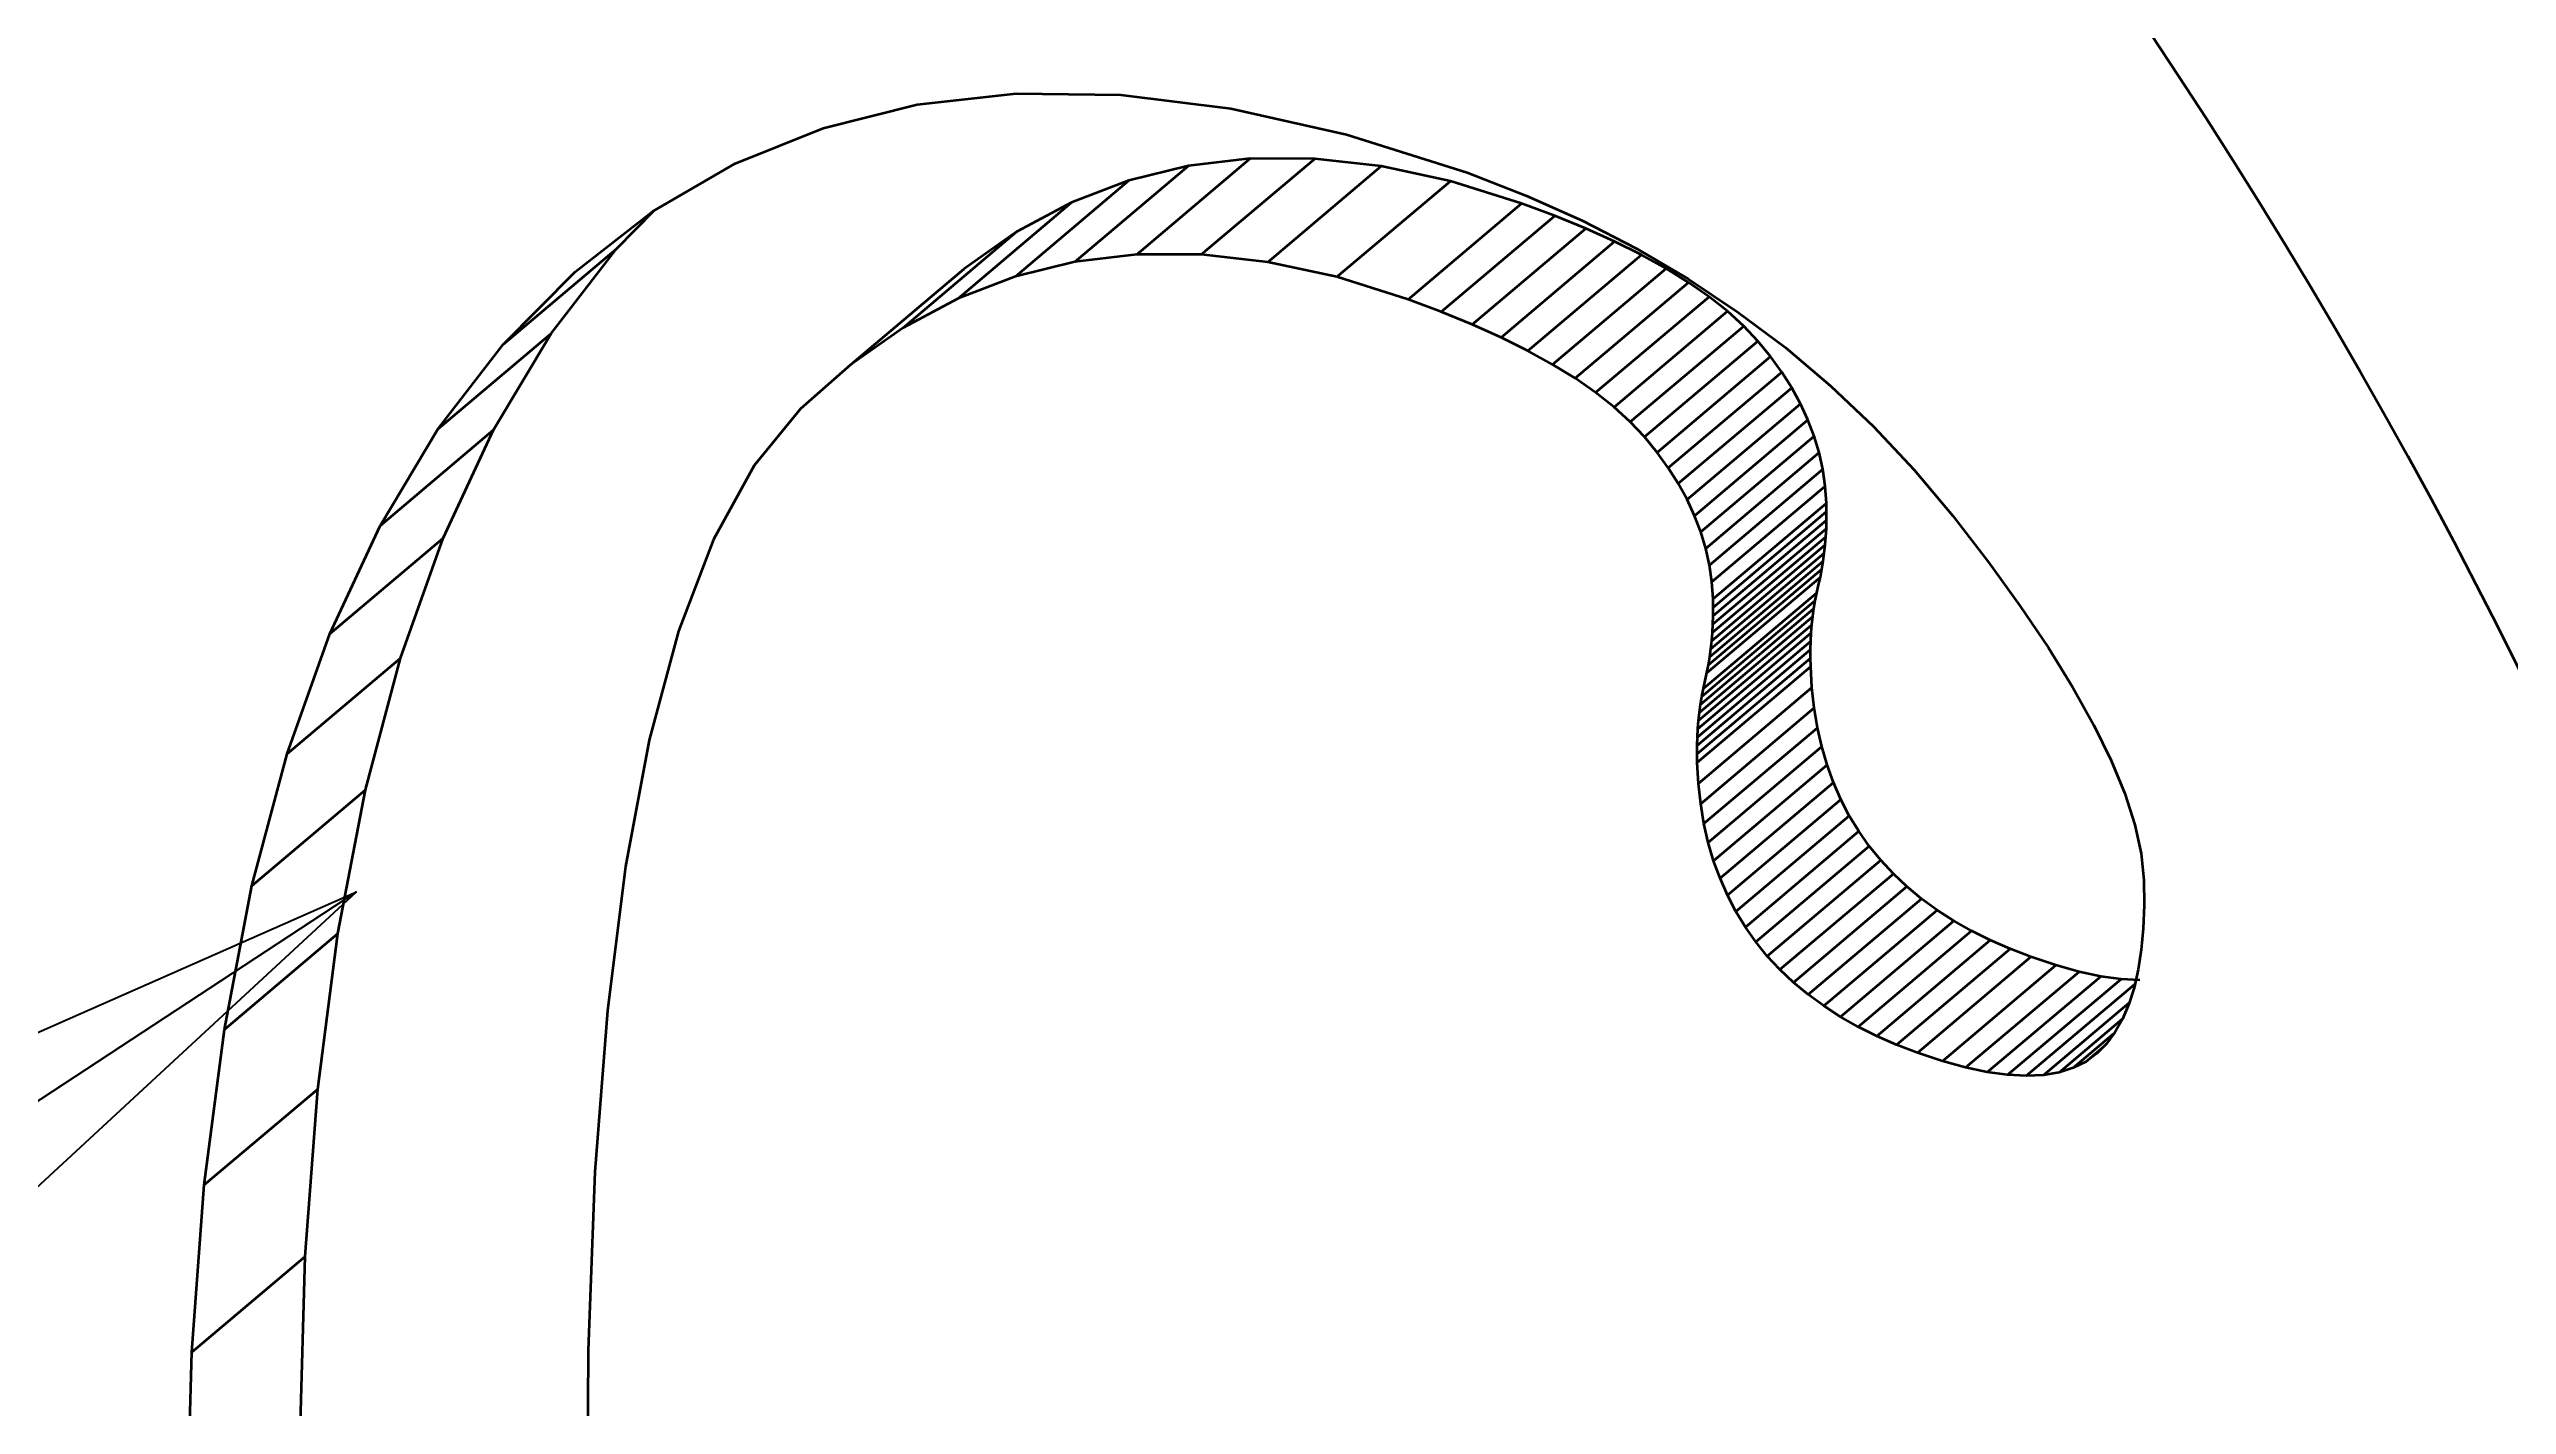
# Model space of a CAD drawing. Header units: millimetres. Extents: x 7914 to 16415, y -883 to 305.
# Drawn here: x 9135.847 to 9138.894, y -385.888 to -384.208 of the extents above; entities that cross this region are included whole.
import ezdxf

# ---------------------------------------------------------------- set-up
doc = ezdxf.new("R2010")
doc.units = ezdxf.units.MM
doc.layers.add('word_dim', color=253, linetype='Continuous')
doc.styles.get("Standard").update_dxf_attribs({"font": 'romans.shx', "bigfont": 'bigfont.shx'})
doc.dimstyles.new('RS1-4', dxfattribs={"dimscale": 4, "dimtxt": 3.5, "dimasz": 3, "dimexe": 1, "dimexo": 0, "dimgap": 1, "dimtad": 3, "dimdsep": 46, "dimtxsty": 'Standard', "dimblk1": 'OPEN', "dimblk2": 'OPEN', "dimsah": 1, "dimcen": 0, "dimclrd": 256, "dimclre": 256, "dimclrt": 3, "dimadec": 0, "dimazin": 0, "dimtfac": 1, "dimtmove": 0, "dimatfit": 3, "dimldrblk": 'OPEN', "dimfxl": 0, "dimtolj": 1, "dimtzin": 0, "dimarcsym": 0})

# ---------------------------------------------------------------- blocks, each defined once
blk = doc.blocks.new('A$C091E3375')
at = {"color": 7, "lineweight": 35, "ltscale": 0.002994}
blk.add_line((-20.9857, -116.8705), (-20.8695, -116.8415), dxfattribs=at)
at = {"color": 7, "lineweight": 35, "ltscale": 0.003089}
blk.add_line((-20.8695, -116.8415), (-20.7467, -116.8278), dxfattribs=at)
at = {"color": 7, "lineweight": 35, "ltscale": 0.003244}
blk.add_line((-20.7467, -116.8278), (-20.6169, -116.8294), dxfattribs=at)
at = {"color": 7, "lineweight": 35, "ltscale": 0.003435}
blk.add_line((-20.6169, -116.8294), (-20.4805, -116.8463), dxfattribs=at)
at = {"color": 7, "lineweight": 35, "ltscale": 0.003672}
blk.add_line((-20.4805, -116.8463), (-20.3372, -116.8784), dxfattribs=at)
at = {"color": 7, "lineweight": 35, "ltscale": 0.002949}
blk.add_line((-21.095, -116.9147), (-20.9857, -116.8705), dxfattribs=at)
at = {"color": 7, "lineweight": 35, "ltscale": 0.00393}
blk.add_line((-20.3372, -116.8784), (-20.1873, -116.9258), dxfattribs=at)
at = {"color": 7, "lineweight": 35, "ltscale": 0.004602}
for p, q in [((-20.5969, -117.0272), (-20.4563, -116.9084)), ((-20.5172, -117.0274), (-20.3765, -116.9086)), ((-20.7476, -117.0544), (-20.607, -116.9356)), ((-20.4345, -117.0367), (-20.2939, -116.918)), ((-20.349, -117.0552), (-20.2083, -116.9364)), ((-20.8186, -117.0817), (-20.6779, -116.9629)), ((-20.2606, -117.0829), (-20.1199, -116.9642)), ((-20.8867, -117.1182), (-20.746, -116.9994)), ((-20.2196, -117.0983), (-20.0789, -116.9795)), ((-21.3825, -117.1389), (-21.2419, -117.0201)), ((-20.1453, -117.1301), (-20.0047, -117.0113)), ((-20.1121, -117.1467), (-19.9715, -117.0279)), ((-20.9519, -117.1639), (-20.8112, -117.0451)), ((-20.0815, -117.1635), (-19.9409, -117.0447)), ((-20.0535, -117.1808), (-19.9129, -117.062)), ((-20.0282, -117.1984), (-19.8875, -117.0796)), ((-20.0053, -117.2164), (-19.8647, -117.0976)), ((-19.9852, -117.2348), (-19.8446, -117.116)), ((-21.4636, -117.2439), (-21.323, -117.1251)), ((-19.9676, -117.2535), (-19.827, -117.1348)), ((-19.952, -117.2726), (-19.8114, -117.1539)), ((-19.9381, -117.2919), (-19.7974, -117.1731)), ((-19.9149, -117.3311), (-19.7742, -117.2123)), ((-21.5352, -117.3635), (-21.3946, -117.2447)), ((-19.9056, -117.3511), (-19.765, -117.2323)), ((-19.8979, -117.3713), (-19.7573, -117.2525)), ((-19.8917, -117.3917), (-19.7511, -117.2729)), ((-19.8872, -117.4123), (-19.7465, -117.2936)), ((-19.8841, -117.4332), (-19.7435, -117.3144)), ((-19.8826, -117.4543), (-19.742, -117.3356)), ((-19.8828, -117.4857), (-19.7421, -117.3669)), ((-19.8825, -117.4753), (-19.7419, -117.3566)), ((-19.8824, -117.4649), (-19.7418, -117.3461)), ((-21.5975, -117.4977), (-21.4569, -117.3789)), ((-19.8853, -117.5162), (-19.7447, -117.3974)), ((-19.8842, -117.5062), (-19.7436, -117.3874)), ((-19.8834, -117.496), (-19.7428, -117.3772)), ((-19.8902, -117.5459), (-19.7496, -117.4272)), ((-19.8884, -117.5361), (-19.7478, -117.4173)), ((-19.8966, -117.5751), (-19.7559, -117.4563)), ((-19.8946, -117.5654), (-19.754, -117.4466)), ((-19.9006, -117.6051), (-19.76, -117.4863)), ((-19.8995, -117.595), (-19.7589, -117.4762)), ((-19.8981, -117.585), (-19.7575, -117.4662)), ((-19.9023, -117.6359), (-19.7617, -117.5171)), ((-19.9021, -117.6255), (-19.7614, -117.5068)), ((-19.9014, -117.6153), (-19.7608, -117.4965)), ((-21.6505, -117.6465), (-21.5098, -117.5277)), ((-19.9024, -117.6464), (-19.7618, -117.5276)), ((-19.9007, -117.683), (-19.7601, -117.5643)), ((-19.8979, -117.7082), (-19.7573, -117.5895)), ((-19.8939, -117.7327), (-19.7533, -117.6139)), ((-19.8885, -117.7562), (-19.7479, -117.6374)), ((-19.8819, -117.7789), (-19.7413, -117.6601)), ((-21.694, -117.8099), (-21.5534, -117.6911)), ((-19.874, -117.8006), (-19.7334, -117.6819)), ((-19.8648, -117.8216), (-19.7242, -117.7029)), ((-19.8544, -117.8418), (-19.7138, -117.723)), ((-19.8426, -117.8611), (-19.702, -117.7423)), ((-19.8297, -117.8795), (-19.689, -117.7607)), ((-19.8154, -117.897), (-19.6748, -117.7782)), ((-19.7998, -117.9138), (-19.6591, -117.795)), ((-19.7829, -117.9297), (-19.6423, -117.8109)), ((-19.7648, -117.9447), (-19.6242, -117.8259)), ((-19.7454, -117.9588), (-19.6048, -117.8401)), ((-19.7247, -117.9722), (-19.5841, -117.8534)), ((-21.7282, -117.988), (-21.5876, -117.8692)), ((-19.7027, -117.9846), (-19.5621, -117.8658)), ((-19.6795, -117.9963), (-19.5389, -117.8775)), ((-19.655, -118.007), (-19.5144, -117.8882)), ((-19.6292, -118.017), (-19.4886, -117.8982)), ((-19.5983, -118.0272), (-19.4577, -117.9084)), ((-19.5695, -118.0352), (-19.4289, -117.9164)), ((-19.5426, -118.0409), (-19.4019, -117.9222)), ((-21.7531, -118.1808), (-21.6125, -118.062)), ((-21.7686, -118.388), (-21.628, -118.2693))]:
    blk.add_line(p, q, dxfattribs=at)
at = {"color": 7, "lineweight": 35, "ltscale": 0.001933}
for p, q in [((-20.4563, -116.9084), (-20.533, -116.9174)), ((-20.6779, -116.9629), (-20.746, -116.9994)), ((-20.8186, -117.0817), (-20.8867, -117.1182))]:
    blk.add_line(p, q, dxfattribs=at)
at = {"color": 7, "lineweight": 35, "ltscale": 0.001993}
for p, q in [((-20.3765, -116.9086), (-20.4563, -116.9084)), ((-20.5172, -117.0274), (-20.5969, -117.0272))]:
    blk.add_line(p, q, dxfattribs=at)
at = {"color": 7, "lineweight": 35, "ltscale": 0.002079}
for p, q in [((-20.2939, -116.918), (-20.3765, -116.9086)), ((-20.4345, -117.0367), (-20.5172, -117.0274))]:
    blk.add_line(p, q, dxfattribs=at)
at = {"color": 7, "lineweight": 35, "ltscale": 0.002963}
blk.add_line((-21.1976, -116.9741), (-21.095, -116.9147), dxfattribs=at)
at = {"color": 7, "lineweight": 35, "ltscale": 0.0019}
for p, q in [((-20.607, -116.9356), (-20.6779, -116.9629)), ((-20.7476, -117.0544), (-20.8186, -117.0817))]:
    blk.add_line(p, q, dxfattribs=at)
at = {"color": 7, "lineweight": 35, "ltscale": 0.004604}
for p, q in [((-20.6738, -117.0362), (-20.533, -116.9174)), ((-20.1812, -117.114), (-20.0405, -116.9952)), ((-19.8868, -117.5262), (-19.746, -117.4075)), ((-19.5175, -118.0444), (-19.3768, -117.9256))]:
    blk.add_line(p, q, dxfattribs=at)
at = {"color": 7, "lineweight": 35, "ltscale": 0.001904}
blk.add_line((-20.533, -116.9174), (-20.607, -116.9356), dxfattribs=at)
at = {"color": 7, "lineweight": 35, "ltscale": 0.002189}
for p, q in [((-20.2083, -116.9364), (-20.2939, -116.918)), ((-20.349, -117.0552), (-20.4345, -117.0367))]:
    blk.add_line(p, q, dxfattribs=at)
at = {"color": 7, "lineweight": 35, "ltscale": 0.002316}
for p, q in [((-20.1199, -116.9642), (-20.2083, -116.9364)), ((-20.2606, -117.0829), (-20.349, -117.0552))]:
    blk.add_line(p, q, dxfattribs=at)
at = {"color": 7, "lineweight": 35, "ltscale": 0.001951}
blk.add_line((-20.1873, -116.9258), (-20.1146, -116.954), dxfattribs=at)
at = {"color": 7, "lineweight": 35, "ltscale": 0.001095}
for p, q in [((-20.0789, -116.9795), (-20.1199, -116.9642)), ((-20.2196, -117.0983), (-20.2606, -117.0829))]:
    blk.add_line(p, q, dxfattribs=at)
at = {"color": 7, "lineweight": 35, "ltscale": 0.001914}
blk.add_line((-20.1146, -116.954), (-20.0448, -116.9853), dxfattribs=at)
at = {"color": 7, "lineweight": 35, "ltscale": 0.003041}
blk.add_line((-21.2935, -117.0489), (-21.1976, -116.9741), dxfattribs=at)
at = {"color": 7, "lineweight": 35, "ltscale": 0.001676}
blk.add_line((-21.2419, -117.0201), (-21.1948, -116.9725), dxfattribs=at)
at = {"color": 7, "lineweight": 35, "ltscale": 0.00199}
for p, q in [((-20.746, -116.9994), (-20.8112, -117.0451)), ((-20.8867, -117.1182), (-20.9519, -117.1639))]:
    blk.add_line(p, q, dxfattribs=at)
at = {"color": 7, "lineweight": 35, "ltscale": 0.001039}
blk.add_line((-20.0405, -116.9952), (-20.0789, -116.9795), dxfattribs=at)
at = {"color": 7, "lineweight": 35, "ltscale": 0.001888}
blk.add_line((-20.0448, -116.9853), (-19.9776, -117.0199), dxfattribs=at)
at = {"color": 7, "lineweight": 35, "ltscale": 0.000980716}
blk.add_line((-20.0047, -117.0113), (-20.0405, -116.9952), dxfattribs=at)
at = {"color": 7, "lineweight": 35, "ltscale": 0.003316}
for p, q in [((-21.323, -117.1251), (-21.2419, -117.0201)), ((-21.4636, -117.2439), (-21.3825, -117.1389))]:
    blk.add_line(p, q, dxfattribs=at)
at = {"color": 7, "lineweight": 35, "ltscale": 0.001936}
blk.add_line((-20.5969, -117.0272), (-20.6738, -117.0362), dxfattribs=at)
at = {"color": 7, "lineweight": 35, "ltscale": 0.000927374}
for p, q in [((-19.9715, -117.0279), (-20.0047, -117.0113)), ((-20.1121, -117.1467), (-20.1453, -117.1301))]:
    blk.add_line(p, q, dxfattribs=at)
at = {"color": 7, "lineweight": 35, "ltscale": 0.001864}
blk.add_line((-19.9776, -117.0199), (-19.9133, -117.0576), dxfattribs=at)
at = {"color": 7, "lineweight": 35, "ltscale": 0.00087413}
for p, q in [((-19.9409, -117.0447), (-19.9715, -117.0279)), ((-20.0815, -117.1635), (-20.1121, -117.1467))]:
    blk.add_line(p, q, dxfattribs=at)
at = {"color": 7, "lineweight": 35, "ltscale": 0.003165}
blk.add_line((-21.3825, -117.1389), (-21.2935, -117.0489), dxfattribs=at)
at = {"color": 7, "lineweight": 35, "ltscale": 0.001901}
blk.add_line((-20.6738, -117.0362), (-20.7476, -117.0544), dxfattribs=at)
at = {"color": 7, "lineweight": 35, "ltscale": 0.000821503}
for p, q in [((-19.9129, -117.062), (-19.9409, -117.0447)), ((-20.0535, -117.1808), (-20.0815, -117.1635))]:
    blk.add_line(p, q, dxfattribs=at)
at = {"color": 7, "lineweight": 35, "ltscale": 0.001848}
blk.add_line((-19.9133, -117.0576), (-19.8518, -117.0986), dxfattribs=at)
at = {"color": 7, "lineweight": 35, "ltscale": 0.00077291}
for p, q in [((-19.8875, -117.0796), (-19.9129, -117.062)), ((-20.0282, -117.1984), (-20.0535, -117.1808))]:
    blk.add_line(p, q, dxfattribs=at)
at = {"color": 7, "lineweight": 35, "ltscale": 0.000725895}
for p, q in [((-19.8647, -117.0976), (-19.8875, -117.0796)), ((-20.0053, -117.2164), (-20.0282, -117.1984))]:
    blk.add_line(p, q, dxfattribs=at)
at = {"color": 7, "lineweight": 35, "ltscale": 0.001036}
blk.add_line((-20.1812, -117.114), (-20.2196, -117.0983), dxfattribs=at)
at = {"color": 7, "lineweight": 35, "ltscale": 0.0009835}
blk.add_line((-20.1453, -117.1301), (-20.1812, -117.114), dxfattribs=at)
at = {"color": 7, "lineweight": 35, "ltscale": 0.000682571}
for p, q in [((-19.8446, -117.116), (-19.8647, -117.0976)), ((-19.9852, -117.2348), (-20.0053, -117.2164))]:
    blk.add_line(p, q, dxfattribs=at)
at = {"color": 7, "lineweight": 35, "ltscale": 0.00184}
blk.add_line((-19.8518, -117.0986), (-19.7929, -117.1427), dxfattribs=at)
at = {"color": 7, "lineweight": 35, "ltscale": 0.000642308}
for p, q in [((-19.827, -117.1348), (-19.8446, -117.116)), ((-19.9676, -117.2535), (-19.9852, -117.2348))]:
    blk.add_line(p, q, dxfattribs=at)
at = {"color": 7, "lineweight": 35, "ltscale": 0.003485}
for p, q in [((-21.3946, -117.2447), (-21.323, -117.1251)), ((-21.5352, -117.3635), (-21.4636, -117.2439))]:
    blk.add_line(p, q, dxfattribs=at)
at = {"color": 7, "lineweight": 35, "ltscale": 0.000617001}
for p, q in [((-19.8114, -117.1539), (-19.827, -117.1348)), ((-19.952, -117.2726), (-19.9676, -117.2535))]:
    blk.add_line(p, q, dxfattribs=at)
at = {"color": 7, "lineweight": 35, "ltscale": 0.000594584}
for p, q in [((-19.7974, -117.1731), (-19.8114, -117.1539)), ((-19.9381, -117.2919), (-19.952, -117.2726))]:
    blk.add_line(p, q, dxfattribs=at)
at = {"color": 7, "lineweight": 35, "ltscale": 0.001834}
blk.add_line((-19.7929, -117.1427), (-19.7369, -117.1901), dxfattribs=at)
at = {"color": 7, "lineweight": 35, "ltscale": 0.002074}
blk.add_line((-20.9519, -117.1639), (-21.0141, -117.2187), dxfattribs=at)
at = {"color": 7, "lineweight": 35, "ltscale": 0.000577428}
blk.add_line((-19.7851, -117.1927), (-19.7974, -117.1731), dxfattribs=at)
at = {"color": 7, "lineweight": 35, "ltscale": 0.004601}
for p, q in [((-19.9257, -117.3114), (-19.7851, -117.1927)), ((-19.9022, -117.6569), (-19.7616, -117.5382))]:
    blk.add_line(p, q, dxfattribs=at)
at = {"color": 7, "lineweight": 35, "ltscale": 0.000561407}
blk.add_line((-19.7742, -117.2123), (-19.7851, -117.1927), dxfattribs=at)
at = {"color": 7, "lineweight": 35, "ltscale": 0.000551617}
for p, q in [((-19.765, -117.2323), (-19.7742, -117.2123)), ((-19.9056, -117.3511), (-19.9149, -117.3311))]:
    blk.add_line(p, q, dxfattribs=at)
at = {"color": 7, "lineweight": 35, "ltscale": 0.001835}
blk.add_line((-19.7369, -117.1901), (-19.6837, -117.2406), dxfattribs=at)
at = {"color": 7, "lineweight": 35, "ltscale": 0.003699}
for p, q in [((-21.4569, -117.3789), (-21.3946, -117.2447)), ((-21.5975, -117.4977), (-21.5352, -117.3635))]:
    blk.add_line(p, q, dxfattribs=at)
at = {"color": 7, "lineweight": 35, "ltscale": 0.002266}
blk.add_line((-21.0141, -117.2187), (-21.0714, -117.2889), dxfattribs=at)
at = {"color": 7, "lineweight": 35, "ltscale": 0.000538996}
for p, q in [((-19.7573, -117.2525), (-19.765, -117.2323)), ((-19.8979, -117.3713), (-19.9056, -117.3511))]:
    blk.add_line(p, q, dxfattribs=at)
at = {"color": 7, "lineweight": 35, "ltscale": 0.001845}
blk.add_line((-19.6837, -117.2406), (-19.6331, -117.2944), dxfattribs=at)
at = {"color": 7, "lineweight": 35, "ltscale": 0.000534339}
for p, q in [((-19.7511, -117.2729), (-19.7573, -117.2525)), ((-19.8917, -117.3917), (-19.8979, -117.3713))]:
    blk.add_line(p, q, dxfattribs=at)
at = {"color": 7, "lineweight": 35, "ltscale": 0.000527963}
for p, q in [((-19.7465, -117.2936), (-19.7511, -117.2729)), ((-19.8872, -117.4123), (-19.8917, -117.3917))]:
    blk.add_line(p, q, dxfattribs=at)
at = {"color": 7, "lineweight": 35, "ltscale": 0.00262}
blk.add_line((-21.0714, -117.2889), (-21.1218, -117.3808), dxfattribs=at)
at = {"color": 7, "lineweight": 35, "ltscale": 0.000576138}
blk.add_line((-19.9257, -117.3114), (-19.9381, -117.2919), dxfattribs=at)
at = {"color": 7, "lineweight": 35, "ltscale": 0.000527398}
for p, q in [((-19.7435, -117.3144), (-19.7465, -117.2936)), ((-19.8841, -117.4332), (-19.8872, -117.4123))]:
    blk.add_line(p, q, dxfattribs=at)
at = {"color": 7, "lineweight": 35, "ltscale": 0.001858}
blk.add_line((-19.6331, -117.2944), (-19.5854, -117.3514), dxfattribs=at)
at = {"color": 7, "lineweight": 35, "ltscale": 0.000562743}
blk.add_line((-19.9149, -117.3311), (-19.9257, -117.3114), dxfattribs=at)
at = {"color": 7, "lineweight": 35, "ltscale": 0.000529223}
for p, q in [((-19.742, -117.3356), (-19.7435, -117.3144)), ((-19.8826, -117.4543), (-19.8841, -117.4332))]:
    blk.add_line(p, q, dxfattribs=at)
at = {"color": 7, "lineweight": 35, "ltscale": 0.000264048}
for p, q in [((-19.7418, -117.3461), (-19.742, -117.3356)), ((-19.8824, -117.4649), (-19.8826, -117.4543)), ((-19.7616, -117.5382), (-19.7618, -117.5276))]:
    blk.add_line(p, q, dxfattribs=at)
at = {"color": 7, "lineweight": 35, "ltscale": 0.000258325}
for p, q in [((-19.7428, -117.3772), (-19.7421, -117.3669)), ((-19.8834, -117.496), (-19.8828, -117.4857))]:
    blk.add_line(p, q, dxfattribs=at)
at = {"color": 7, "lineweight": 35, "ltscale": 0.000259471}
for p, q in [((-19.7421, -117.3669), (-19.7419, -117.3566)), ((-19.8828, -117.4857), (-19.8825, -117.4753)), ((-19.7617, -117.5171), (-19.7614, -117.5068)), ((-19.9023, -117.6359), (-19.9021, -117.6255))]:
    blk.add_line(p, q, dxfattribs=at)
at = {"color": 7, "lineweight": 35, "ltscale": 0.000260943}
for p, q in [((-19.7419, -117.3566), (-19.7418, -117.3461)), ((-19.8825, -117.4753), (-19.8824, -117.4649))]:
    blk.add_line(p, q, dxfattribs=at)
at = {"color": 7, "lineweight": 35, "ltscale": 0.001805}
blk.add_line((-19.5854, -117.3514), (-19.5413, -117.4086), dxfattribs=at)
at = {"color": 7, "lineweight": 35, "ltscale": 0.003949}
for p, q in [((-21.5098, -117.5277), (-21.4569, -117.3789)), ((-21.6505, -117.6465), (-21.5975, -117.4977))]:
    blk.add_line(p, q, dxfattribs=at)
at = {"color": 7, "lineweight": 35, "ltscale": 0.003038}
blk.add_line((-21.1218, -117.3808), (-21.1651, -117.4943), dxfattribs=at)
at = {"color": 7, "lineweight": 35, "ltscale": 0.000252486}
for p, q in [((-19.746, -117.4075), (-19.7447, -117.3974)), ((-19.7589, -117.4762), (-19.7575, -117.4662)), ((-19.8995, -117.595), (-19.8981, -117.585))]:
    blk.add_line(p, q, dxfattribs=at)
at = {"color": 7, "lineweight": 35, "ltscale": 0.000253264}
for p, q in [((-19.7447, -117.3974), (-19.7436, -117.3874)), ((-19.76, -117.4863), (-19.7589, -117.4762)), ((-19.8853, -117.5162), (-19.8842, -117.5062)), ((-19.9006, -117.6051), (-19.8995, -117.595))]:
    blk.add_line(p, q, dxfattribs=at)
at = {"color": 7, "lineweight": 35, "ltscale": 0.000254195}
for p, q in [((-19.7436, -117.3874), (-19.7428, -117.3772)), ((-19.8842, -117.5062), (-19.8834, -117.496))]:
    blk.add_line(p, q, dxfattribs=at)
at = {"color": 7, "lineweight": 35, "ltscale": 0.000247268}
for p, q in [((-19.7518, -117.4368), (-19.7496, -117.4272)), ((-19.8924, -117.5556), (-19.8902, -117.5459))]:
    blk.add_line(p, q, dxfattribs=at)
at = {"color": 7, "lineweight": 35, "ltscale": 0.000249895}
for p, q in [((-19.7496, -117.4272), (-19.7478, -117.4173)), ((-19.8902, -117.5459), (-19.8884, -117.5361))]:
    blk.add_line(p, q, dxfattribs=at)
at = {"color": 7, "lineweight": 35, "ltscale": 0.000250857}
blk.add_line((-19.7478, -117.4173), (-19.746, -117.4075), dxfattribs=at)
at = {"color": 7, "lineweight": 35, "ltscale": 0.001685}
blk.add_line((-19.5413, -117.4086), (-19.5018, -117.4631), dxfattribs=at)
at = {"color": 7, "lineweight": 35, "ltscale": 0.000250356}
for p, q in [((-19.7575, -117.4662), (-19.7559, -117.4563)), ((-19.8884, -117.5361), (-19.8868, -117.5262)), ((-19.8981, -117.585), (-19.8966, -117.5751))]:
    blk.add_line(p, q, dxfattribs=at)
at = {"color": 7, "lineweight": 35, "ltscale": 0.000248976}
for p, q in [((-19.7559, -117.4563), (-19.754, -117.4466)), ((-19.8966, -117.5751), (-19.8946, -117.5654))]:
    blk.add_line(p, q, dxfattribs=at)
at = {"color": 7, "lineweight": 35, "ltscale": 0.000250244}
for p, q in [((-19.754, -117.4466), (-19.7518, -117.4368)), ((-19.8946, -117.5654), (-19.8924, -117.5556))]:
    blk.add_line(p, q, dxfattribs=at)
at = {"color": 7, "lineweight": 35, "ltscale": 0.000255716}
for p, q in [((-19.7608, -117.4965), (-19.76, -117.4863)), ((-19.9014, -117.6153), (-19.9006, -117.6051))]:
    blk.add_line(p, q, dxfattribs=at)
at = {"color": 7, "lineweight": 35, "ltscale": 0.001562}
blk.add_line((-19.5018, -117.4631), (-19.4669, -117.5149), dxfattribs=at)
at = {"color": 7, "lineweight": 35, "ltscale": 0.003497}
blk.add_line((-21.1651, -117.4943), (-21.2015, -117.6294), dxfattribs=at)
at = {"color": 7, "lineweight": 35, "ltscale": 0.00025291}
blk.add_line((-19.8868, -117.5262), (-19.8853, -117.5162), dxfattribs=at)
at = {"color": 7, "lineweight": 35, "ltscale": 0.000262469}
for p, q in [((-19.7618, -117.5276), (-19.7617, -117.5171)), ((-19.9024, -117.6464), (-19.9023, -117.6359))]:
    blk.add_line(p, q, dxfattribs=at)
at = {"color": 7, "lineweight": 35, "ltscale": 0.000256801}
for p, q in [((-19.7614, -117.5068), (-19.7608, -117.4965)), ((-19.9021, -117.6255), (-19.9014, -117.6153))]:
    blk.add_line(p, q, dxfattribs=at)
at = {"color": 7, "lineweight": 35, "ltscale": 0.001447}
blk.add_line((-19.4669, -117.5149), (-19.4364, -117.5641), dxfattribs=at)
at = {"color": 7, "lineweight": 35, "ltscale": 0.004229}
for p, q in [((-21.5534, -117.6911), (-21.5098, -117.5277)), ((-21.694, -117.8099), (-21.6505, -117.6465))]:
    blk.add_line(p, q, dxfattribs=at)
at = {"color": 7, "lineweight": 35, "ltscale": 0.000652579}
blk.add_line((-19.7601, -117.5643), (-19.7616, -117.5382), dxfattribs=at)
at = {"color": 7, "lineweight": 35, "ltscale": 0.000634085}
for p, q in [((-19.7573, -117.5895), (-19.7601, -117.5643)), ((-19.8979, -117.7082), (-19.9007, -117.683))]:
    blk.add_line(p, q, dxfattribs=at)
at = {"color": 7, "lineweight": 35, "ltscale": 0.001332}
blk.add_line((-19.4364, -117.5641), (-19.4104, -117.6106), dxfattribs=at)
at = {"color": 7, "lineweight": 35, "ltscale": 0.000618604}
for p, q in [((-19.7533, -117.6139), (-19.7573, -117.5895)), ((-19.8939, -117.7327), (-19.8979, -117.7082))]:
    blk.add_line(p, q, dxfattribs=at)
at = {"color": 7, "lineweight": 35, "ltscale": 0.00122}
blk.add_line((-19.4104, -117.6106), (-19.389, -117.6545), dxfattribs=at)
at = {"color": 7, "lineweight": 35, "ltscale": 0.003987}
blk.add_line((-21.2015, -117.6294), (-21.2309, -117.7861), dxfattribs=at)
at = {"color": 7, "lineweight": 35, "ltscale": 0.000602614}
for p, q in [((-19.7479, -117.6374), (-19.7533, -117.6139)), ((-19.8885, -117.7562), (-19.8939, -117.7327))]:
    blk.add_line(p, q, dxfattribs=at)
at = {"color": 7, "lineweight": 35, "ltscale": 0.000591065}
for p, q in [((-19.7413, -117.6601), (-19.7479, -117.6374)), ((-19.8819, -117.7789), (-19.8885, -117.7562))]:
    blk.add_line(p, q, dxfattribs=at)
at = {"color": 7, "lineweight": 35, "ltscale": 0.000262522}
blk.add_line((-19.9022, -117.6569), (-19.9024, -117.6464), dxfattribs=at)
at = {"color": 7, "lineweight": 35, "ltscale": 0.000654102}
blk.add_line((-19.9007, -117.683), (-19.9022, -117.6569), dxfattribs=at)
at = {"color": 7, "lineweight": 35, "ltscale": 0.000579732}
for p, q in [((-19.7334, -117.6819), (-19.7413, -117.6601)), ((-19.874, -117.8006), (-19.8819, -117.7789))]:
    blk.add_line(p, q, dxfattribs=at)
at = {"color": 7, "lineweight": 35, "ltscale": 0.001111}
blk.add_line((-19.389, -117.6545), (-19.3721, -117.6957), dxfattribs=at)
at = {"color": 7, "lineweight": 35, "ltscale": 0.004534}
for p, q in [((-21.5876, -117.8692), (-21.5534, -117.6911)), ((-21.7282, -117.988), (-21.694, -117.8099))]:
    blk.add_line(p, q, dxfattribs=at)
at = {"color": 7, "lineweight": 35, "ltscale": 0.000572634}
for p, q in [((-19.7242, -117.7029), (-19.7334, -117.6819)), ((-19.8648, -117.8216), (-19.874, -117.8006))]:
    blk.add_line(p, q, dxfattribs=at)
at = {"color": 7, "lineweight": 35, "ltscale": 0.000566428}
for p, q in [((-19.7138, -117.723), (-19.7242, -117.7029)), ((-19.8544, -117.8418), (-19.8648, -117.8216))]:
    blk.add_line(p, q, dxfattribs=at)
at = {"color": 7, "lineweight": 35, "ltscale": 0.001011}
blk.add_line((-19.3721, -117.6957), (-19.3598, -117.7342), dxfattribs=at)
at = {"color": 7, "lineweight": 35, "ltscale": 0.000565795}
for p, q in [((-19.702, -117.7423), (-19.7138, -117.723)), ((-19.8426, -117.8611), (-19.8544, -117.8418))]:
    blk.add_line(p, q, dxfattribs=at)
at = {"color": 7, "lineweight": 35, "ltscale": 0.000563022}
for p, q in [((-19.689, -117.7607), (-19.702, -117.7423)), ((-19.8297, -117.8795), (-19.8426, -117.8611))]:
    blk.add_line(p, q, dxfattribs=at)
at = {"color": 7, "lineweight": 35, "ltscale": 0.000565039}
for p, q in [((-19.6748, -117.7782), (-19.689, -117.7607)), ((-19.8154, -117.897), (-19.8297, -117.8795))]:
    blk.add_line(p, q, dxfattribs=at)
at = {"color": 7, "lineweight": 35, "ltscale": 0.000917393}
blk.add_line((-19.3598, -117.7342), (-19.3519, -117.77), dxfattribs=at)
at = {"color": 7, "lineweight": 35, "ltscale": 0.004495}
blk.add_line((-21.2309, -117.7861), (-21.2534, -117.9645), dxfattribs=at)
at = {"color": 7, "lineweight": 35, "ltscale": 0.000573294}
for p, q in [((-19.6591, -117.795), (-19.6748, -117.7782)), ((-19.7998, -117.9138), (-19.8154, -117.897))]:
    blk.add_line(p, q, dxfattribs=at)
at = {"color": 7, "lineweight": 35, "ltscale": 0.000832639}
blk.add_line((-19.3519, -117.77), (-19.3486, -117.8031), dxfattribs=at)
at = {"color": 7, "lineweight": 35, "ltscale": 0.00057858}
for p, q in [((-19.6423, -117.8109), (-19.6591, -117.795)), ((-19.7829, -117.9297), (-19.7998, -117.9138))]:
    blk.add_line(p, q, dxfattribs=at)
at = {"color": 7, "lineweight": 35, "ltscale": 0.000587279}
for p, q in [((-19.6242, -117.8259), (-19.6423, -117.8109)), ((-19.7648, -117.9447), (-19.7829, -117.9297))]:
    blk.add_line(p, q, dxfattribs=at)
at = {"color": 7, "lineweight": 35, "ltscale": 0.000769097}
blk.add_line((-19.3486, -117.8031), (-19.3482, -117.8339), dxfattribs=at)
at = {"color": 7, "lineweight": 35, "ltscale": 0.000600638}
for p, q in [((-19.6048, -117.8401), (-19.6242, -117.8259)), ((-19.7454, -117.9588), (-19.7648, -117.9447))]:
    blk.add_line(p, q, dxfattribs=at)
at = {"color": 7, "lineweight": 35, "ltscale": 0.000616281}
for p, q in [((-19.5841, -117.8534), (-19.6048, -117.8401)), ((-19.7247, -117.9722), (-19.7454, -117.9588))]:
    blk.add_line(p, q, dxfattribs=at)
at = {"color": 7, "lineweight": 35, "ltscale": 0.000631382}
for p, q in [((-19.5621, -117.8658), (-19.5841, -117.8534)), ((-19.7027, -117.9846), (-19.7247, -117.9722))]:
    blk.add_line(p, q, dxfattribs=at)
at = {"color": 7, "lineweight": 35, "ltscale": 0.000719214}
blk.add_line((-19.3482, -117.8339), (-19.3493, -117.8627), dxfattribs=at)
at = {"color": 7, "lineweight": 35, "ltscale": 0.004859}
for p, q in [((-21.6125, -118.062), (-21.5876, -117.8692)), ((-21.7531, -118.1808), (-21.7282, -117.988))]:
    blk.add_line(p, q, dxfattribs=at)
at = {"color": 7, "lineweight": 35, "ltscale": 0.000648958}
for p, q in [((-19.5389, -117.8775), (-19.5621, -117.8658)), ((-19.6795, -117.9963), (-19.7027, -117.9846))]:
    blk.add_line(p, q, dxfattribs=at)
at = {"color": 7, "lineweight": 35, "ltscale": 0.000669616}
for p, q in [((-19.5144, -117.8882), (-19.5389, -117.8775)), ((-19.655, -118.007), (-19.6795, -117.9963))]:
    blk.add_line(p, q, dxfattribs=at)
at = {"color": 7, "lineweight": 35, "ltscale": 0.000669597}
blk.add_line((-19.3493, -117.8627), (-19.3518, -117.8893), dxfattribs=at)
at = {"color": 7, "lineweight": 35, "ltscale": 0.000690286}
for p, q in [((-19.4886, -117.8982), (-19.5144, -117.8882)), ((-19.6292, -118.017), (-19.655, -118.007))]:
    blk.add_line(p, q, dxfattribs=at)
at = {"color": 7, "lineweight": 35, "ltscale": 0.000813538}
for p, q in [((-19.4577, -117.9084), (-19.4886, -117.8982)), ((-19.5983, -118.0272), (-19.6292, -118.017))]:
    blk.add_line(p, q, dxfattribs=at)
at = {"color": 7, "lineweight": 35, "ltscale": 0.000747439}
for p, q in [((-19.4289, -117.9164), (-19.4577, -117.9084)), ((-19.5695, -118.0352), (-19.5983, -118.0272))]:
    blk.add_line(p, q, dxfattribs=at)
at = {"color": 7, "lineweight": 35, "ltscale": 0.000689522}
for p, q in [((-19.4019, -117.9222), (-19.4289, -117.9164)), ((-19.5426, -118.0409), (-19.5695, -118.0352))]:
    blk.add_line(p, q, dxfattribs=at)
at = {"color": 7, "lineweight": 35, "ltscale": 0.000577454}
blk.add_line((-19.3555, -117.9139), (-19.3607, -117.9364), dxfattribs=at)
at = {"color": 7, "lineweight": 35, "ltscale": 0.000620656}
blk.add_line((-19.3518, -117.8893), (-19.3555, -117.9139), dxfattribs=at)
at = {"color": 7, "lineweight": 35, "ltscale": 0.004409}
blk.add_line((-19.4943, -118.0456), (-19.3596, -117.9319), dxfattribs=at)
at = {"color": 7, "lineweight": 35, "ltscale": 0.00063465}
blk.add_line((-19.3768, -117.9256), (-19.4019, -117.9222), dxfattribs=at)
at = {"color": 7, "lineweight": 35, "ltscale": 0.000577589}
blk.add_line((-19.3537, -117.9269), (-19.3768, -117.9256), dxfattribs=at)
at = {"color": 7, "lineweight": 35, "ltscale": 0.000536148}
blk.add_line((-19.3607, -117.9364), (-19.3671, -117.9568), dxfattribs=at)
at = {"color": 7, "lineweight": 35, "ltscale": 0.005015}
blk.add_line((-21.2534, -117.9645), (-21.2689, -118.1645), dxfattribs=at)
at = {"color": 7, "lineweight": 35, "ltscale": 0.003488}
blk.add_line((-19.4731, -118.0447), (-19.3665, -117.9546), dxfattribs=at)
at = {"color": 7, "lineweight": 35, "ltscale": 0.002577}
blk.add_line((-19.4537, -118.0414), (-19.375, -117.9748), dxfattribs=at)
at = {"color": 7, "lineweight": 35, "ltscale": 0.000468803}
blk.add_line((-19.3751, -117.9753), (-19.3844, -117.9916), dxfattribs=at)
at = {"color": 7, "lineweight": 35, "ltscale": 0.000501696}
blk.add_line((-19.3671, -117.9568), (-19.3751, -117.9753), dxfattribs=at)
at = {"color": 7, "lineweight": 35, "ltscale": 0.001669}
blk.add_line((-19.4362, -118.0358), (-19.3852, -117.9928), dxfattribs=at)
at = {"color": 7, "lineweight": 35, "ltscale": 0.000426201}
blk.add_line((-19.395, -118.0058), (-19.4069, -118.018), dxfattribs=at)
at = {"color": 7, "lineweight": 35, "ltscale": 0.00044495}
blk.add_line((-19.3844, -117.9916), (-19.395, -118.0058), dxfattribs=at)
at = {"color": 7, "lineweight": 35, "ltscale": 0.000457959}
blk.add_line((-19.4362, -118.0358), (-19.4537, -118.0414), dxfattribs=at)
at = {"color": 7, "lineweight": 35, "ltscale": 0.000436052}
blk.add_line((-19.4206, -118.0281), (-19.4362, -118.0358), dxfattribs=at)
at = {"color": 7, "lineweight": 35, "ltscale": 0.000736176}
blk.add_line((-19.4206, -118.0281), (-19.3981, -118.009), dxfattribs=at)
at = {"color": 7, "lineweight": 35, "ltscale": 0.000424515}
blk.add_line((-19.4069, -118.018), (-19.4206, -118.0281), dxfattribs=at)
at = {"color": 7, "lineweight": 35, "ltscale": 0.005196}
for p, q in [((-21.628, -118.2693), (-21.6125, -118.062)), ((-21.7686, -118.388), (-21.7531, -118.1808))]:
    blk.add_line(p, q, dxfattribs=at)
at = {"color": 7, "lineweight": 35, "ltscale": 0.000631627}
blk.add_line((-19.5175, -118.0444), (-19.5426, -118.0409), dxfattribs=at)
at = {"color": 7, "lineweight": 35, "ltscale": 0.000580637}
blk.add_line((-19.4943, -118.0456), (-19.5175, -118.0444), dxfattribs=at)
at = {"color": 7, "lineweight": 35, "ltscale": 0.000531567}
blk.add_line((-19.4731, -118.0447), (-19.4943, -118.0456), dxfattribs=at)
at = {"color": 7, "lineweight": 35, "ltscale": 0.000492176}
blk.add_line((-19.4537, -118.0414), (-19.4731, -118.0447), dxfattribs=at)
at = {"color": 7, "lineweight": 35, "ltscale": 0.005544}
blk.add_line((-21.2689, -118.1645), (-21.2773, -118.3862), dxfattribs=at)
at = {"color": 7, "lineweight": 35, "ltscale": 0.005552}
for p, q in [((-21.6341, -118.4913), (-21.628, -118.2693)), ((-21.7747, -118.61), (-21.7686, -118.388))]:
    blk.add_line(p, q, dxfattribs=at)
at = {"color": 7, "lineweight": 35, "ltscale": 0.006082}
blk.add_line((-21.2773, -118.3862), (-21.2788, -118.6294), dxfattribs=at)
at = {"color": 7, "lineweight": 35}
for centre, major_axis, start_param, end_param in [((-19.6833, -115.4704), (-5.0328, 5.9591), 2.405884, 7.107175), ((-19.5708, -115.3754), (5.1618, -6.1119), 6.283145, 9.424738), ((-19.2701, -115.6186), (3.8069, -4.5075), 0.707959, 3.141552), ((-20.1702, -116.3788), (-3.8069, 4.5075), 3.849551, 6.283145), ((-22.4204, -118.2792), (3.2262, -3.8199), 3.849551495615399, 10.13273680251559)]:
    blk.add_ellipse(centre, major_axis=major_axis, ratio=0.676638, start_param=start_param, end_param=end_param, dxfattribs=at)
blk = doc.blocks.new('aa1')
for p, q in [((-0.4, 0.06667), (0, 0)), ((0, 0), (-1, 0)), ((-0.4, -0.06667), (0, 0))]:
    blk.add_line(p, q)
blk = doc.blocks.new('aa2')
blk.add_circle((0, 0), 1)
blk = doc.blocks.new('*D282')
at = {"layer": 'DEFPOINTS', "color": 0, "linetype": 'Continuous', "ltscale": 2}
for p in [(9257.8142, -338.7895), (9064.6409, -613.4575), (9064.6409, -613.4575)]:
    blk.add_point(p, dxfattribs=at)
at = {"layer": 'word_dim', "linetype": 'Continuous', "lineweight": -2, "ltscale": 2}
blk.add_line((9240.5561, -363.3284), (9081.899, -588.9186), dxfattribs=at)
at = {"layer": 'word_dim', "linetype": 'Continuous', "lineweight": -2, "ltscale": 2, "xscale": 30, "yscale": 30, "zscale": 30}
for name, p, rotation in [('aa1', (9257.8142, -338.7895), 54.88136851604255), ('aa2', (9064.6409, -613.4575), 234.8813685160425)]:
    blk.add_blockref(name, p, dxfattribs=dict(at, rotation=rotation))
at = {"layer": 'word_dim', "color": 3, "linetype": 'Continuous', "ltscale": 2, "insert": (9161.2275, -476.1235), "char_height": 0.000004, "attachment_point": 5, "rotation": 54.8814}
blk.add_mtext('\\A1;335.8', dxfattribs=at)
blk = doc.blocks.new('_Open')
at = {"color": 0, "lineweight": -2}
for p, q in [((-1, 0.16667), (0, 0)), ((-1, -0.16667), (0, 0)), ((0, 0), (-1, 0))]:
    blk.add_line(p, q, dxfattribs=at)
blk = doc.blocks.new('*D285')
at = {"layer": 'DEFPOINTS', "color": 0, "linetype": 'Continuous', "ltscale": 2}
for p in [(9136.2281, -385.2522), (8952.6556, -505.7782), (8952.6556, -505.7782)]:
    blk.add_point(p, dxfattribs=at)
at = {"layer": 'word_dim', "linetype": 'Continuous', "lineweight": -2, "ltscale": 2}
blk.add_line((9111.1502, -401.7173), (8977.7335, -489.3131), dxfattribs=at)
at = {"layer": 'word_dim', "linetype": 'Continuous', "lineweight": -2, "ltscale": 2, "xscale": 30, "yscale": 30, "zscale": 30}
for name, p, rotation in [('aa1', (9136.2281, -385.2522), 33.28722355369452), ('aa2', (8952.6556, -505.7782), 213.2872235536945)]:
    blk.add_blockref(name, p, dxfattribs=dict(at, rotation=rotation))
at = {"layer": 'word_dim', "color": 3, "linetype": 'Continuous', "ltscale": 2, "insert": (9044.4419, -445.5152), "char_height": 0.000004, "attachment_point": 5, "rotation": 33.2872}
blk.add_mtext('\\A1;219.6', dxfattribs=at)

msp = doc.modelspace()

# ---------------------------------------------------------------- block references
at = {"layer": 'word_dim', "linetype": 'Continuous', "ltscale": 2}
msp.add_blockref('A$C091E3375', (9157.7924, -267.4349), dxfattribs=at)

# ---------------------------------------------------------------- dimensions: what is measured, and where the dimension line sits
at = {"layer": 'word_dim', "color": 3, "linetype": 'Continuous', "ltscale": 2}
for p1, p2, picture, middle in [((9257.8142, -338.7895), (9064.6409, -613.4575), '*D282', (9161.2275, -476.1235)), ((9136.2281, -385.2522), (8952.6556, -505.7782), '*D285', (9044.4419, -445.5152))]:
    dim = msp.add_aligned_dim(p1=p1, p2=p2, distance=0, dimstyle='RS1-4', override={"dimtxt": 1e-06, "dimasz": 7.5, "dimgap": 0, "dimblk1": 'aa1', "dimblk2": 'aa2', "dimse1": 1, "dimse2": 1}, dxfattribs=at)
    dim.commit()
    dim.dimension.update_dxf_attribs({"geometry": picture, "text_midpoint": middle})

doc.saveas('drawing.dxf')
